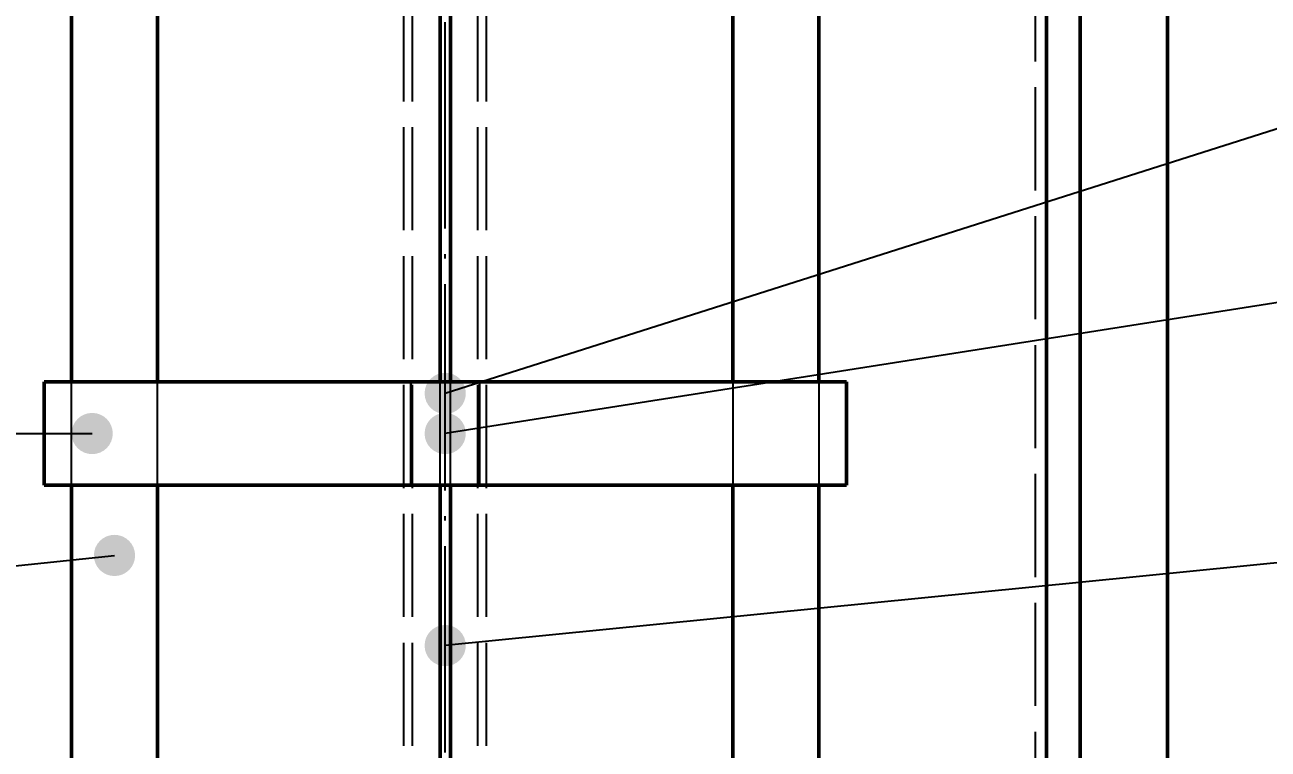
# Model space of a CAD drawing. Header units: millimetres. Extents: x 0 to 594, y 0 to 420.
# Drawn here: x 80.52 to 116.7, y 303.47 to 324.55 of the extents above; entities that cross this region are included whole.
import ezdxf

# ---------------------------------------------------------------- set-up
doc = ezdxf.new("R2010")
doc.units = ezdxf.units.MM
doc.linetypes.add('ISO02-TRAZOS', pattern=[3.75, 3, -0.75])
doc.linetypes.add('ISO04-TRAZO-PUNTO', pattern=[7.625, 6, -0.75, 0.125, -0.75])
for name, color, linetype, lineweight in [('01-VISIBLE', 7, 'CONTINUOUS', 50), ('02-OCULTA', 4, 'ISO02-TRAZOS', 25), ('03-EJE', 1, 'ISO04-TRAZO-PUNTO', 25), ('04-COTA', 3, 'CONTINUOUS', 25), ('08-FINA', 5, 'CONTINUOUS', 25)]:
    doc.layers.add(name, color=color, linetype=linetype, lineweight=lineweight)
doc.styles.add('ISO3098', font='isocpeur.ttf')
doc.dimstyles.new('FLAMA-ISO', dxfattribs={"dimtxt": 3.5, "dimasz": 3, "dimexe": 2, "dimexo": 1, "dimgap": 1, "dimtad": 1, "dimdec": 1, "dimtxsty": 'ISO3098', "dimcen": 2.5, "dimclrd": 3, "dimclre": 3, "dimclrt": 3, "dimazin": 3, "dimtfac": 1, "dimtmove": 0, "dimatfit": 3, "dimlwd": 25, "dimlwe": 25})

msp = doc.modelspace()

# ---------------------------------------------------------------- hatches: boundary and pattern name
at = {"layer": '08-FINA'}
h = msp.add_hatch(color=7, dxfattribs=at)
h.dxf.hatch_style = 1
edge = h.paths.add_edge_path()
edge.add_arc((92.75, 313.825), 0.6, 0, 360)
h = msp.add_hatch(color=7, dxfattribs=at)
h.dxf.hatch_style = 1
edge = h.paths.add_edge_path()
edge.add_arc((82.475, 312.656), 0.6, 0, 360)
h = msp.add_hatch(color=7, dxfattribs=at)
h.dxf.hatch_style = 1
edge = h.paths.add_edge_path()
edge.add_arc((92.75, 312.656), 0.6, 0, 360)
h = msp.add_hatch(color=7, dxfattribs=at)
h.dxf.hatch_style = 1
edge = h.paths.add_edge_path()
edge.add_arc((83.125, 309.109), 0.6, 0, 360)
h = msp.add_hatch(color=7, dxfattribs=at)
h.dxf.hatch_style = 1
edge = h.paths.add_edge_path()
edge.add_arc((92.75, 306.488), 0.6, 0, 360)

# ---------------------------------------------------------------- linework, layer by layer
at = {"layer": '01-VISIBLE'}
for p, q in [((113.77, 275.5), (113.77, 368.98)), ((81.875, 314.156), (81.875, 335.36)), ((84.375, 314.156), (84.375, 335.36)), ((92.6, 314.156), (92.6, 335.195)), ((92.9, 314.156), (92.9, 335.195)), ((101.125, 335.36), (101.125, 314.156)), ((103.625, 335.36), (103.625, 314.156)), ((110.25, 292.455), (110.25, 335.195)), ((111.23, 292.455), (111.23, 335.195)), ((81.075, 311.156), (81.075, 314.156)), ((81.075, 314.156), (104.425, 314.156)), ((104.425, 311.156), (104.425, 314.156)), ((81.075, 311.156), (104.425, 311.156)), ((81.875, 289.953), (81.875, 311.156)), ((84.375, 289.953), (84.375, 311.156)), ((92.6, 292.455), (92.6, 311.156)), ((92.9, 292.455), (92.9, 311.156)), ((101.125, 311.156), (101.125, 289.953)), ((103.625, 311.156), (103.625, 289.953))]:
    msp.add_line(p, q, dxfattribs=at)
at = {"layer": '02-OCULTA'}
for p, q in [((91.55, 262.32), (91.55, 350.656)), ((91.8, 262.32), (91.8, 350.656)), ((93.7, 262.32), (93.7, 350.656)), ((93.95, 262.32), (93.95, 350.656)), ((109.93, 270.98), (109.93, 337.4)), ((92.6, 271.236), (92.6, 337.144)), ((92.9, 271.236), (92.9, 337.144)), ((81.075, 311.156), (81.075, 314.156)), ((81.075, 314.156), (91.75, 314.156)), ((81.875, 311.156), (81.875, 314.156)), ((84.375, 311.156), (84.375, 314.156)), ((91.75, 314.156), (93.75, 314.156)), ((91.75, 314.156), (91.75, 311.156)), ((91.75, 311.156), (91.75, 314.156)), ((92.6, 311.156), (92.6, 314.156)), ((92.9, 311.156), (92.9, 314.156)), ((93.75, 314.156), (104.425, 314.156)), ((93.75, 314.156), (93.75, 311.156)), ((93.75, 311.156), (93.75, 314.156)), ((101.125, 314.156), (101.125, 311.156)), ((103.625, 314.156), (103.625, 311.156)), ((104.425, 311.156), (104.425, 314.156)), ((81.075, 311.156), (91.75, 311.156)), ((91.75, 311.156), (93.75, 311.156)), ((93.75, 311.156), (104.425, 311.156))]:
    msp.add_line(p, q, dxfattribs=at)
at = {"layer": '03-EJE'}
msp.add_line((92.75, 250), (92.75, 357.276), dxfattribs=at)
at = {"layer": '08-FINA'}
for p, q in [((137.688, 328.113), (92.75, 313.825)), ((137.549, 319.703), (92.75, 312.656)), ((35, 312.656), (82.475, 312.656)), ((137.52, 310.93), (92.75, 306.488)), ((34.978, 304.073), (83.125, 309.109))]:
    msp.add_line(p, q, dxfattribs=at)

# ---------------------------------------------------------------- dimensions: what is measured, and where the dimension line sits
at = {"layer": '04-COTA'}
msp.add_linear_dim(base=(53, 255), p1=(75.25, 255), p2=(89.75, 352.276), angle=90, dimstyle='FLAMA-ISO', override={"dimlfac": 10}, dxfattribs=at).render()

doc.saveas('drawing.dxf')
